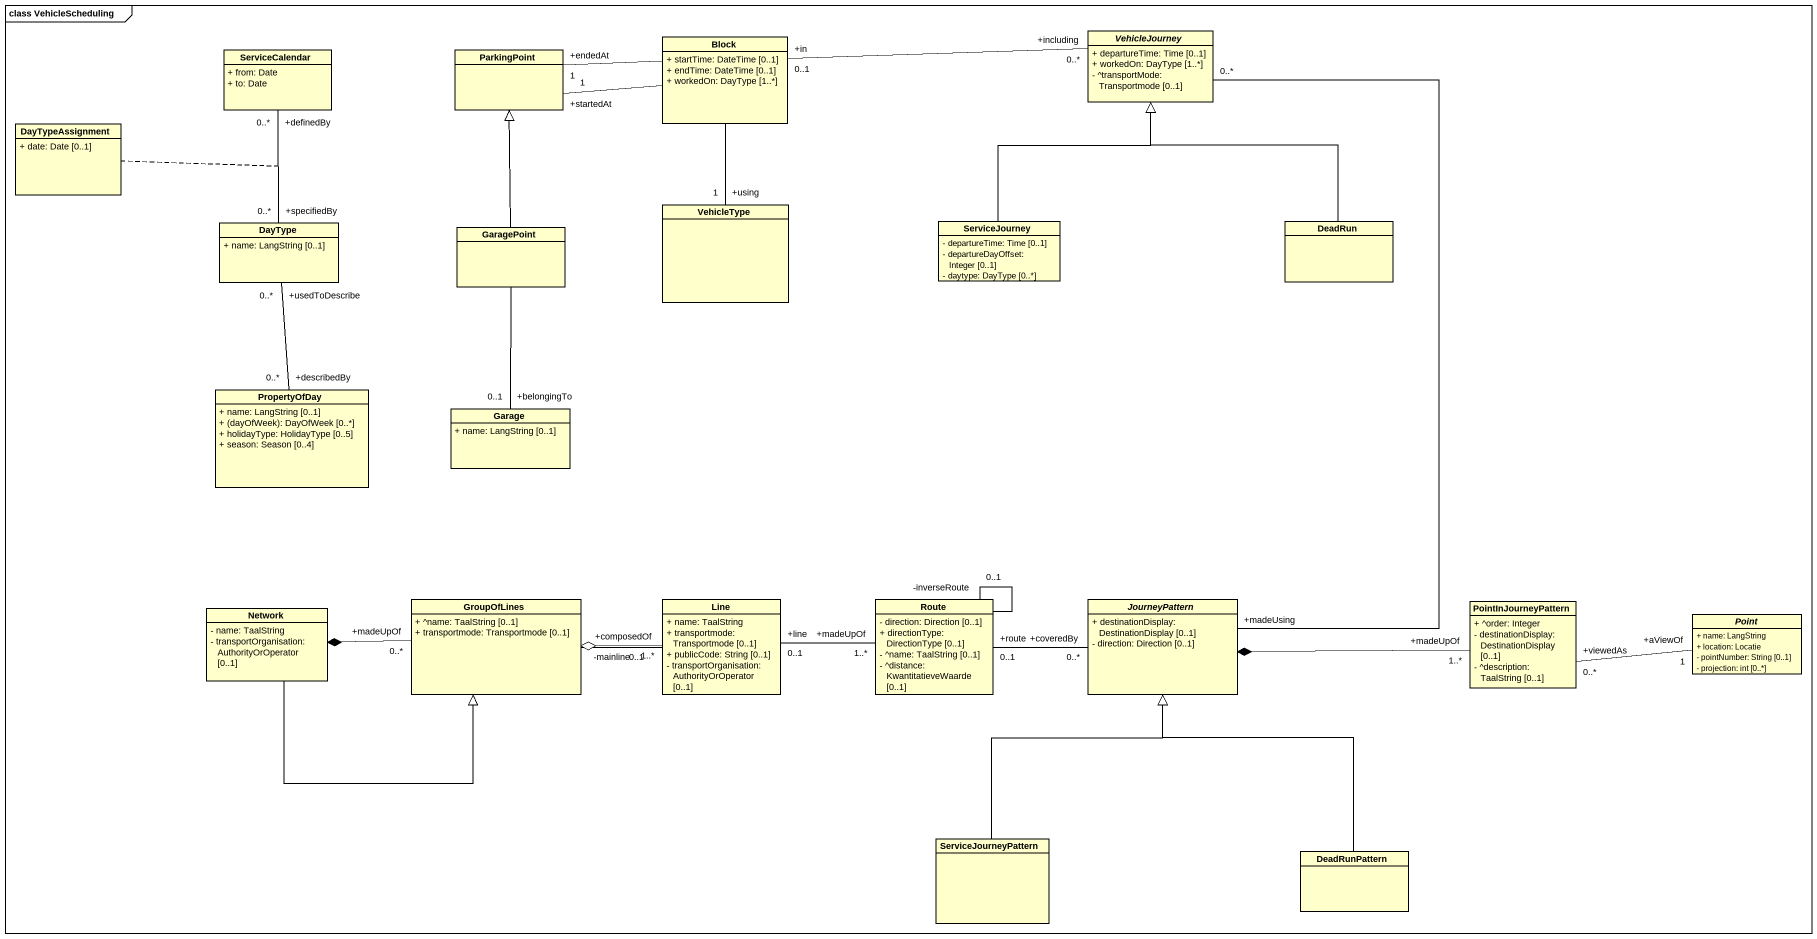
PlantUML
@startuml
mainframe class VehicleScheduling
hide circle
hide empty members
skinparam classAttributeIconSize 0
abstract class VehicleJourney {
  + departureTime: Time [0..1]
  + workedOn: DayType [1..*]
  - ^transportMode: Transportmode [0..1]
}
class ServiceCalendar {
  + from: Date
  + to: Date
}
class ParkingPoint
class Block {
  + startTime: DateTime [0..1]
  + endTime: DateTime [0..1]
  + workedOn: DayType [1..*]
}
class DayTypeAssignment {
  + date: Date [0..1]
}
class DayType {
  + name: LangString [0..1]
}
class GaragePoint
class VehicleType
class ServiceJourney {
  - departureTime: Time [0..1]
  - departureDayOffset: Integer [0..1]
  - daytype: DayType [0..*]
}
class DeadRun
class PropertyOfDay {
  + name: LangString [0..1]
  {field} + (dayOfWeek): DayOfWeek [0..*]
  + holidayType: HolidayType [0..5]
  + season: Season [0..4]
}
class Garage {
  + name: LangString [0..1]
}
class "Network" as Network_ {
  - name: TaalString
  - transportOrganisation: AuthorityOrOperator [0..1]
}
class GroupOfLines {
  + ^name: TaalString [0..1]
  + transportmode: Transportmode [0..1]
}
class Line {
  + name: TaalString
  + transportmode: Transportmode [0..1]
  + publicCode: String [0..1]
  - transportOrganisation: AuthorityOrOperator [0..1]
}
class Route {
  - direction: Direction [0..1]
  + directionType: DirectionType [0..1]
  - ^name: TaalString [0..1]
  - ^distance: KwantitatieveWaarde [0..1]
}
abstract class JourneyPattern {
  + destinationDisplay: DestinationDisplay [0..1]
  - direction: Direction [0..1]
}
class PointInJourneyPattern {
  + ^order: Integer
  - destinationDisplay: DestinationDisplay [0..1]
  - ^description: TaalString [0..1]
}
abstract class Point {
  + name: LangString
  + location: Locatie
  - pointNumber: String [0..1]
  - projection: int [0..*]
}
class ServiceJourneyPattern
class DeadRunPattern
VehicleJourney "+including\n0..*" -left- "+in\n0..1" Block
VehicleJourney "0..*" -- "+madeUsing" JourneyPattern
Block -left- "+endedAt\n1" ParkingPoint
Block -left- "+startedAt\n1" ParkingPoint
Block -- "+using\n1" VehicleType
DayType "+specifiedBy\n0..*" -up- "+definedBy\n0..*" ServiceCalendar
(DayType, ServiceCalendar) .. DayTypeAssignment
DayType "+usedToDescribe\n0..*" -- "+describedBy\n0..*" PropertyOfDay
GaragePoint -up-|> ParkingPoint
GaragePoint -- "+belongingTo\n0..1" Garage
ServiceJourney -up-|> VehicleJourney
DeadRun -up-|> VehicleJourney
Network_ -right-|> GroupOfLines
GroupOfLines "+madeUpOf\n0..*" -left-* Network_
GroupOfLines -right- "-mainline\n0..1" Line
Line "+composedOf\n1..*" -left-o GroupOfLines
Line "+line\n0..1" -right- "+madeUpOf\n1..*" Route
Route -- "-inverseRoute\n0..1" Route
Route "+route\n0..1" -right- "+coveredBy\n0..*" JourneyPattern
PointInJourneyPattern "+madeUpOf\n1..*" -left-* JourneyPattern
PointInJourneyPattern "+viewedAs\n0..*" -right- "+aViewOf\n1" Point
ServiceJourneyPattern -up-|> JourneyPattern
DeadRunPattern -up-|> JourneyPattern
@enduml
